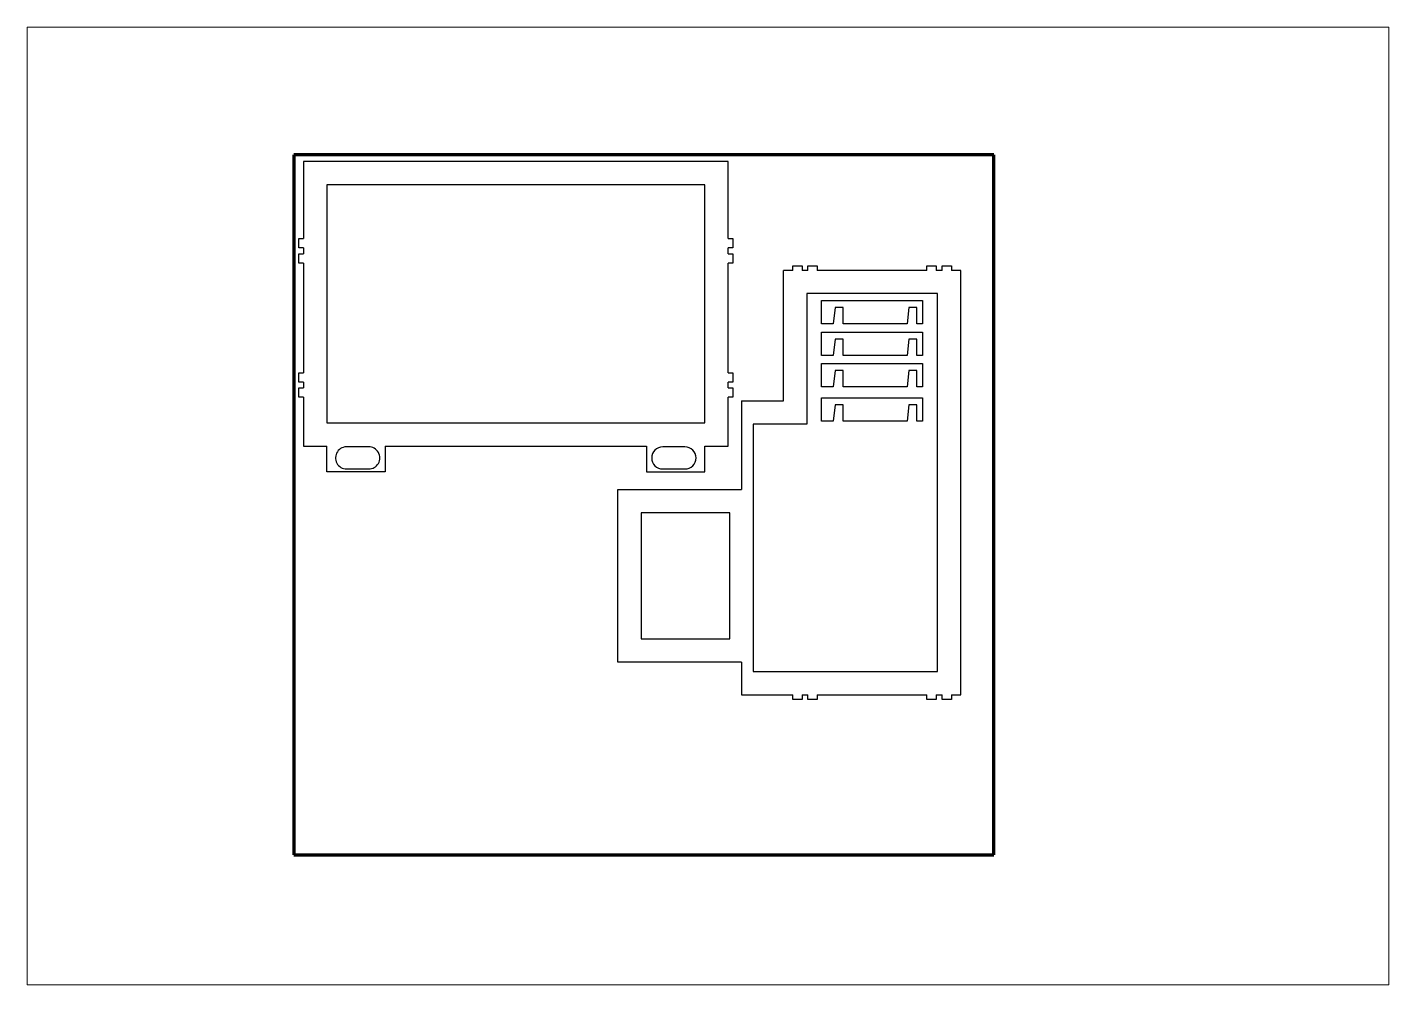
# Paper-space layout 'Layout1' of a CAD drawing. Header units: millimetres. Extents: x 7 to 591, y 5 to 415.
# The model-space entities are those that its viewports show. They can reach past a viewport. Long polylines and large blocks are cut down to what shows.
import ezdxf

# ---------------------------------------------------------------- set-up
doc = ezdxf.new("R2010")
doc.units = ezdxf.units.MM
doc.layers.get('0').update_dxf_attribs({"lineweight": 70, "true_color": 0x8faf8f})

msp = doc.modelspace()

# ---------------------------------------------------------------- linework, layer by layer
for p, q in [((247.66, 323.38), (-52.34, 323.38)), ((-52.34, 323.38), (-52.34, 23.38)), ((247.66, 23.38), (247.66, 323.38)), ((-52.34, 23.38), (247.66, 23.38))]:
    msp.add_line(p, q)
at = {"color": 98, "lineweight": -3, "true_color": 0x054805}
for p, q in [((133.72, 320.48), (-48.28, 320.48)), ((-48.28, 320.48), (-48.28, 287.48)), ((133.72, 287.48), (133.72, 320.48)), ((-38.28, 310.48), (-38.28, 208.48)), ((123.72, 310.48), (-38.28, 310.48)), ((123.72, 208.48), (123.72, 310.48)), ((-50.28, 287.48), (-48.28, 287.48)), ((-50.28, 283.48), (-50.28, 287.48)), ((133.72, 287.48), (135.72, 287.48)), ((135.72, 287.48), (135.72, 283.48)), ((-48.28, 283.48), (-50.28, 283.48)), ((-50.28, 280.98), (-48.28, 280.98)), ((-50.28, 276.98), (-50.28, 280.98)), ((-48.28, 283.48), (-48.28, 280.98)), ((133.72, 280.98), (133.72, 283.48)), ((135.72, 283.48), (133.72, 283.48)), ((133.72, 280.98), (135.72, 280.98)), ((135.72, 280.98), (135.72, 276.98)), ((-48.28, 276.98), (-50.28, 276.98)), ((-48.28, 276.98), (-48.28, 229.98)), ((133.72, 229.98), (133.72, 276.98)), ((135.72, 276.98), (133.72, 276.98)), ((161.4, 275.88), (165.4, 275.88)), ((161.4, 273.88), (161.4, 275.88)), ((165.4, 275.88), (165.4, 273.88)), ((167.9, 275.88), (171.9, 275.88)), ((167.9, 273.88), (167.9, 275.88)), ((171.9, 275.88), (171.9, 273.88)), ((218.9, 275.88), (222.9, 275.88)), ((218.9, 273.88), (218.9, 275.88)), ((222.9, 275.88), (222.9, 273.88)), ((225.4, 275.88), (229.4, 275.88)), ((225.4, 273.88), (225.4, 275.88)), ((229.4, 275.88), (229.4, 273.88)), ((161.4, 273.88), (157.4, 273.88)), ((157.4, 217.88), (157.4, 273.88)), ((167.9, 273.88), (165.4, 273.88)), ((218.9, 273.88), (171.9, 273.88)), ((225.4, 273.88), (222.9, 273.88)), ((233.4, 273.88), (229.4, 273.88)), ((233.4, 91.88), (233.4, 273.88)), ((223.4, 263.88), (167.4, 263.88)), ((167.4, 263.88), (167.4, 207.88)), ((223.4, 101.88), (223.4, 263.88)), ((173.72, 250.96), (173.72, 260.96)), ((173.72, 260.96), (217.07, 260.96)), ((179.57, 257.96), (178.72, 250.96)), ((182.97, 257.96), (179.57, 257.96)), ((182.97, 250.96), (182.97, 257.96)), ((211.17, 257.96), (210.47, 250.96)), ((214.57, 257.96), (211.17, 257.96)), ((214.57, 250.96), (214.57, 257.96)), ((217.07, 260.96), (217.07, 250.96)), ((178.72, 250.96), (173.72, 250.96)), ((210.47, 250.96), (182.97, 250.96)), ((217.07, 250.96), (214.57, 250.96)), ((173.72, 237.39), (173.72, 247.39)), ((173.72, 247.39), (217.07, 247.39)), ((217.07, 247.39), (217.07, 237.39)), ((179.57, 244.39), (178.72, 237.39)), ((182.97, 244.39), (179.57, 244.39)), ((182.97, 237.39), (182.97, 244.39)), ((211.17, 244.39), (210.47, 237.39)), ((214.57, 244.39), (211.17, 244.39)), ((214.57, 237.39), (214.57, 244.39)), ((178.72, 237.39), (173.72, 237.39)), ((173.72, 223.96), (173.72, 233.96)), ((173.72, 233.96), (217.07, 233.96)), ((210.47, 237.39), (182.97, 237.39)), ((217.07, 237.39), (214.57, 237.39)), ((217.07, 233.96), (217.07, 223.96)), ((-50.28, 229.98), (-48.28, 229.98)), ((-50.28, 225.98), (-50.28, 229.98)), ((133.72, 229.98), (135.72, 229.98)), ((135.72, 229.98), (135.72, 225.98)), ((179.57, 230.96), (178.72, 223.96)), ((182.97, 230.96), (179.57, 230.96)), ((182.97, 223.96), (182.97, 230.96)), ((211.17, 230.96), (210.47, 223.96)), ((214.57, 230.96), (211.17, 230.96)), ((214.57, 223.96), (214.57, 230.96)), ((-48.28, 225.98), (-50.28, 225.98)), ((-50.28, 223.48), (-48.28, 223.48)), ((-50.28, 219.48), (-50.28, 223.48)), ((-48.28, 225.98), (-48.28, 223.48)), ((133.72, 223.48), (133.72, 225.98)), ((135.72, 225.98), (133.72, 225.98)), ((133.72, 223.48), (135.72, 223.48)), ((135.72, 223.48), (135.72, 219.48)), ((178.72, 223.96), (173.72, 223.96)), ((210.47, 223.96), (182.97, 223.96)), ((217.07, 223.96), (214.57, 223.96)), ((-48.28, 219.48), (-50.28, 219.48)), ((-48.28, 219.48), (-48.28, 198.48)), ((133.72, 198.48), (133.72, 219.48)), ((135.72, 219.48), (133.72, 219.48)), ((139.4, 217.88), (157.4, 217.88)), ((139.4, 217.88), (139.4, 179.88)), ((173.72, 209.25), (173.72, 219.25)), ((173.72, 219.25), (217.07, 219.25)), ((179.57, 216.25), (178.72, 209.25)), ((182.97, 216.25), (179.57, 216.25)), ((182.97, 209.25), (182.97, 216.25)), ((211.17, 216.25), (210.47, 209.25)), ((214.57, 216.25), (211.17, 216.25)), ((214.57, 209.25), (214.57, 216.25)), ((217.07, 219.25), (217.07, 209.25)), ((-38.28, 208.48), (123.72, 208.48)), ((144.4, 207.88), (144.4, 101.88)), ((167.4, 207.88), (144.4, 207.88)), ((178.72, 209.25), (173.72, 209.25)), ((210.47, 209.25), (182.97, 209.25)), ((217.07, 209.25), (214.57, 209.25)), ((-48.28, 198.48), (-38.28, 198.48)), ((-38.28, 187.48), (-38.28, 198.48)), ((-13.28, 198.48), (-13.28, 187.48)), ((-13.28, 198.48), (98.72, 198.48)), ((98.72, 198.48), (98.72, 187.48)), ((123.72, 187.48), (123.72, 198.48)), ((123.72, 198.48), (133.72, 198.48)), ((-20.3, 198.23), (-29.3, 198.21)), ((115.22, 198.23), (105.72, 198.23)), ((-13.28, 187.48), (-38.28, 187.48)), ((-29.78, 188.73), (-20.28, 188.73)), ((98.72, 187.48), (123.72, 187.48)), ((105.72, 188.73), (115.22, 188.73)), ((86.4, 179.88), (139.4, 179.88)), ((86.4, 105.88), (86.4, 179.88)), ((96.4, 169.88), (96.4, 115.88)), ((134.4, 169.88), (96.4, 169.88)), ((134.4, 115.88), (134.4, 169.88)), ((96.4, 115.88), (134.4, 115.88)), ((139.4, 105.88), (86.4, 105.88)), ((139.4, 105.88), (139.4, 91.88)), ((144.4, 101.88), (223.4, 101.88)), ((139.4, 91.88), (161.4, 91.88)), ((161.4, 89.88), (161.4, 91.88)), ((165.4, 89.88), (161.4, 89.88)), ((165.4, 91.88), (165.4, 89.88)), ((165.4, 91.88), (167.9, 91.88)), ((167.9, 89.88), (167.9, 91.88)), ((171.9, 89.88), (167.9, 89.88)), ((171.9, 91.88), (171.9, 89.88)), ((171.9, 91.88), (218.9, 91.88)), ((218.9, 89.88), (218.9, 91.88)), ((222.9, 89.88), (218.9, 89.88)), ((222.9, 91.88), (222.9, 89.88)), ((222.9, 91.88), (225.4, 91.88)), ((225.4, 89.88), (225.4, 91.88)), ((229.4, 89.88), (225.4, 89.88)), ((229.4, 91.88), (229.4, 89.88)), ((229.4, 91.88), (233.4, 91.88))]:
    msp.add_line(p, q, dxfattribs=at)
for centre, start, end in [((-29.78, 193.48), 84.26007, 270), ((-20.28, 193.48), 270, 90.3024), ((105.72, 193.48), 90, 270), ((115.22, 193.48), 270, 90)]:
    msp.add_arc(centre, 4.75, start, end, dxfattribs=at)

psp = doc.layouts.get("Layout1")

# ---------------------------------------------------------------- viewports
at = {"layer": '0'}
psp.add_viewport(center=(298.88, 210.11), size=(583.48, 410.4205), view_center_point=(125.1, 172.87), view_height=410.4206, dxfattribs=at)

doc.saveas('drawing.dxf')
